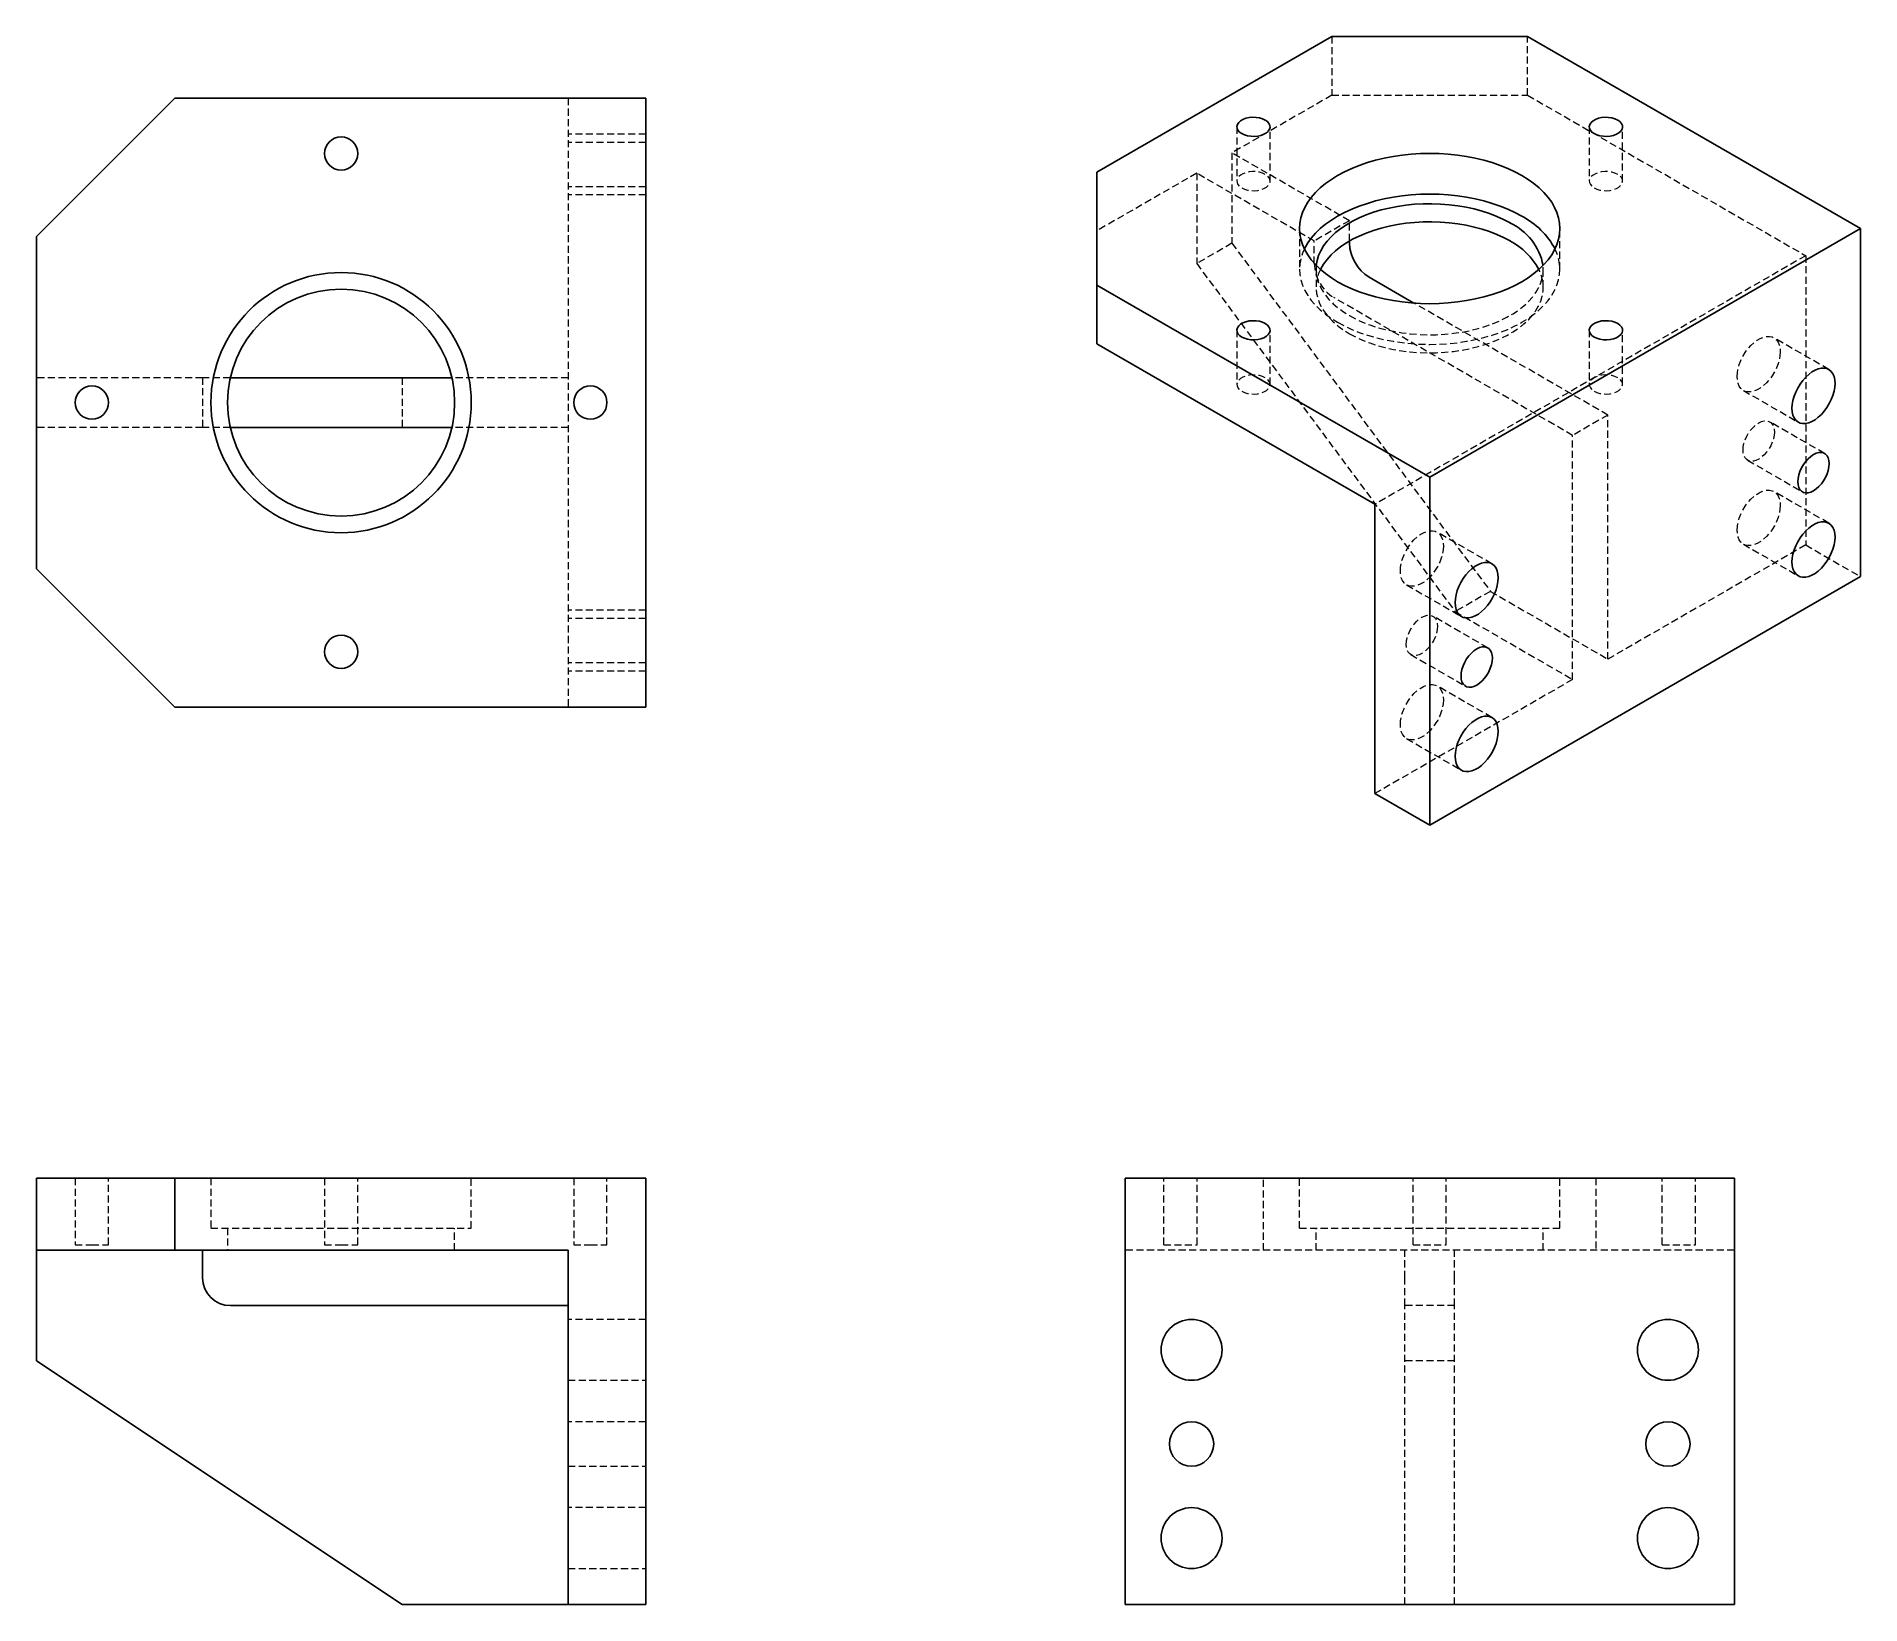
# Model space of a CAD drawing. Header units: millimetres. Extents: x 256 to 585, y 150 to 434.
import ezdxf

# ---------------------------------------------------------------- set-up
doc = ezdxf.new("R2010")
doc.units = ezdxf.units.MM
doc.linetypes.add('HIDDEN', pattern=[1.905, 1.27, -0.635])

msp = doc.modelspace()

# ---------------------------------------------------------------- linework, layer by layer
at = {"color": 7, "linetype": 'Continuous', "lineweight": 25}
for p, q in [((489.7, 433.51), (447.28, 409.02)), ((525.06, 433.51), (489.7, 433.51)), ((585.16, 398.82), (525.06, 433.51)), ((280.84, 422.38), (255.84, 397.38)), ((365.84, 422.38), (280.84, 422.38)), ((365.84, 422.38), (365.84, 312.38)), ((447.28, 409.02), (447.28, 388.61)), ((585.16, 398.82), (507.38, 353.91)), ((585.16, 335.94), (585.16, 398.82)), ((255.84, 397.38), (255.84, 337.38)), ((492.88, 396.16), (492.88, 396.57)), ((507.38, 353.91), (447.28, 388.61)), ((447.28, 388.61), (447.28, 378)), ((504.54, 385.35), (496.42, 390.04)), ((447.28, 378), (497.48, 349.01)), ((330.84, 371.88), (290.84, 371.88)), ((330.84, 362.88), (290.84, 362.88)), ((507.38, 291.04), (507.38, 353.91)), ((497.48, 349.01), (497.48, 296.76)), ((255.84, 337.38), (280.84, 312.38)), ((585.16, 335.94), (507.38, 291.04)), ((365.84, 312.38), (280.84, 312.38)), ((497.48, 296.76), (507.38, 291.04)), ((255.84, 214.28), (255.84, 227.28)), ((255.84, 227.28), (280.84, 227.28)), ((280.84, 227.28), (280.84, 214.28)), ((365.84, 227.28), (280.84, 227.28)), ((365.84, 150.28), (365.84, 227.28)), ((452.38, 150.28), (452.38, 227.28)), ((562.38, 227.28), (452.38, 227.28)), ((562.38, 150.28), (562.38, 227.28)), ((280.84, 214.28), (255.84, 214.28)), ((255.84, 214.28), (255.84, 194.28)), ((280.84, 214.28), (351.84, 214.28)), ((285.84, 209.28), (285.84, 214.28)), ((351.84, 214.28), (351.84, 150.28)), ((351.84, 204.28), (290.84, 204.28)), ((255.84, 194.28), (321.84, 150.28)), ((321.84, 150.28), (351.84, 150.28)), ((351.84, 150.28), (365.84, 150.28)), ((562.38, 150.28), (452.38, 150.28))]:
    msp.add_line(p, q, dxfattribs=at)
at = {"color": 7, "linetype": 'HIDDEN', "lineweight": 18}
for p, q in [((489.7, 433.51), (489.7, 422.9)), ((525.06, 422.9), (525.06, 433.51)), ((351.84, 422.38), (351.84, 312.38)), ((489.7, 422.9), (471.67, 412.49)), ((489.7, 422.9), (525.06, 422.9)), ((525.06, 422.9), (575.26, 393.92)), ((365.84, 415.88), (351.84, 415.88)), ((472.56, 417.19), (472.56, 407.39)), ((478.56, 407.39), (478.56, 417.19)), ((536.2, 417.19), (536.2, 407.39)), ((542.2, 407.39), (542.2, 417.19)), ((365.84, 414.38), (351.84, 414.38)), ((492.88, 400.24), (471.67, 412.49)), ((471.67, 412.49), (471.67, 396.16)), ((465.31, 408.82), (447.28, 398.41)), ((465.31, 408.82), (465.31, 392.49)), ((486.52, 396.57), (465.31, 408.82)), ((365.84, 406.38), (351.84, 406.38)), ((365.84, 404.88), (351.84, 404.88)), ((483.88, 398.82), (483.88, 391.47)), ((492.88, 400.24), (486.52, 396.57)), ((492.88, 396.57), (492.88, 400.24)), ((530.88, 391.47), (530.88, 398.82)), ((471.67, 396.16), (465.31, 392.49)), ((471.67, 396.16), (518.34, 333.29)), ((486.52, 392.49), (486.52, 396.57)), ((465.31, 392.49), (511.98, 329.62)), ((575.26, 393.92), (497.48, 349.01)), ((575.26, 393.92), (575.26, 341.66)), ((486.88, 391.47), (486.88, 388.2)), ((527.88, 388.2), (527.88, 391.47)), ((533.19, 361.46), (490.06, 386.36)), ((539.55, 365.14), (504.54, 385.35)), ((472.56, 380.45), (472.56, 370.65)), ((478.56, 370.65), (478.56, 380.45)), ((536.2, 380.45), (536.2, 370.65)), ((542.2, 370.65), (542.2, 380.45)), ((579.43, 373.37), (569.53, 379.08)), ((285.84, 371.88), (255.84, 371.88)), ((285.84, 371.88), (285.84, 362.88)), ((290.84, 371.88), (285.84, 371.88)), ((321.84, 371.88), (321.84, 362.88)), ((351.84, 371.88), (330.84, 371.88)), ((564.03, 369.56), (573.93, 363.84)), ((285.84, 362.88), (255.84, 362.88)), ((290.84, 362.88), (285.84, 362.88)), ((351.84, 362.88), (330.84, 362.88)), ((539.55, 365.14), (533.19, 361.46)), ((539.55, 321.04), (539.55, 365.14)), ((578.68, 358.19), (568.78, 363.9)), ((533.19, 317.37), (533.19, 361.46)), ((564.78, 356.98), (574.68, 351.26)), ((579.43, 345.61), (569.53, 351.32)), ((518.62, 338.26), (508.72, 343.98)), ((575.26, 341.66), (539.55, 321.04)), ((564.03, 341.79), (573.93, 336.08)), ((575.26, 341.66), (585.16, 335.94)), ((503.22, 334.45), (513.12, 328.74)), ((518.34, 333.29), (511.98, 329.62)), ((518.34, 333.29), (539.55, 321.04)), ((365.84, 329.88), (351.84, 329.88)), ((511.98, 329.62), (533.19, 317.37)), ((365.84, 328.38), (351.84, 328.38)), ((517.87, 323.08), (507.97, 328.8)), ((365.84, 320.38), (351.84, 320.38)), ((503.97, 321.87), (513.87, 316.15)), ((365.84, 318.88), (351.84, 318.88)), ((533.19, 317.37), (497.48, 296.76)), ((518.62, 310.5), (508.72, 316.22)), ((503.22, 306.69), (513.12, 300.97)), ((262.84, 227.28), (262.84, 215.28)), ((268.84, 215.28), (268.84, 227.28)), ((287.34, 227.28), (287.34, 218.28)), ((307.84, 227.28), (307.84, 215.28)), ((313.84, 215.28), (313.84, 227.28)), ((334.34, 218.28), (334.34, 227.28)), ((352.84, 227.28), (352.84, 215.28)), ((358.84, 215.28), (358.84, 227.28)), ((459.38, 215.28), (459.38, 227.28)), ((465.38, 215.28), (465.38, 227.28)), ((477.38, 214.28), (477.38, 227.28)), ((483.88, 218.28), (483.88, 227.28)), ((504.38, 215.28), (504.38, 227.28)), ((510.38, 215.28), (510.38, 227.28)), ((530.88, 218.28), (530.88, 227.28)), ((537.38, 227.28), (537.38, 214.28)), ((549.38, 215.28), (549.38, 227.28)), ((555.38, 215.28), (555.38, 227.28)), ((287.34, 218.28), (310.84, 218.28)), ((290.34, 218.28), (290.34, 214.28)), ((310.84, 218.28), (334.34, 218.28)), ((331.34, 214.28), (331.34, 218.28)), ((483.88, 218.28), (530.88, 218.28)), ((486.88, 214.28), (486.88, 218.28)), ((527.88, 214.28), (527.88, 218.28)), ((262.84, 215.28), (265.84, 215.28)), ((265.84, 215.28), (268.84, 215.28)), ((307.84, 215.28), (310.84, 215.28)), ((310.84, 215.28), (313.84, 215.28)), ((352.84, 215.28), (355.84, 215.28)), ((355.84, 215.28), (358.84, 215.28)), ((562.38, 214.28), (452.38, 214.28)), ((459.38, 215.28), (465.38, 215.28)), ((502.88, 209.28), (502.88, 214.28)), ((504.38, 215.28), (510.38, 215.28)), ((511.88, 209.28), (511.88, 214.28)), ((549.38, 215.28), (555.38, 215.28)), ((502.88, 204.28), (502.88, 209.28)), ((511.88, 204.28), (511.88, 209.28)), ((511.88, 204.28), (502.88, 204.28)), ((502.88, 150.28), (502.88, 204.28)), ((511.88, 150.28), (511.88, 204.28)), ((365.84, 201.78), (351.84, 201.78)), ((511.88, 194.28), (502.88, 194.28)), ((351.84, 190.78), (365.84, 190.78)), ((365.84, 183.28), (351.84, 183.28)), ((351.84, 175.28), (365.84, 175.28)), ((365.84, 167.78), (351.84, 167.78)), ((351.84, 156.78), (365.84, 156.78))]:
    msp.add_line(p, q, dxfattribs=at)
at = {"color": 7, "linetype": 'Continuous', "lineweight": 25, "flags": 128}
for points in [[(477.68, 418.41), (477.19, 418.64), (476.64, 418.8), (476.03, 418.9), (475.4, 418.92), (474.78, 418.86), (474.2, 418.73), (473.67, 418.53), (473.23, 418.28), (472.89, 417.97), (472.66, 417.63), (472.56, 417.28), (472.6, 416.92), (472.76, 416.57), (473.04, 416.24), (473.44, 415.96)], [(473.44, 415.96), (473.93, 415.73), (474.49, 415.57), (475.09, 415.48), (475.72, 415.46), (476.34, 415.51), (476.92, 415.64), (477.45, 415.84), (477.89, 416.1), (478.23, 416.4), (478.46, 416.74), (478.56, 417.1), (478.52, 417.46), (478.36, 417.81), (478.08, 418.13), (477.68, 418.41)], [(541.32, 418.41), (540.83, 418.64), (540.27, 418.8), (539.67, 418.9), (539.04, 418.92), (538.42, 418.86), (537.84, 418.73), (537.31, 418.53), (536.87, 418.28), (536.53, 417.97), (536.3, 417.63), (536.2, 417.28), (536.24, 416.92), (536.4, 416.57), (536.68, 416.24), (537.08, 415.96)], [(537.08, 415.96), (537.57, 415.73), (538.12, 415.57), (538.73, 415.48), (539.36, 415.46), (539.98, 415.51), (540.56, 415.64), (541.09, 415.84), (541.53, 416.1), (541.87, 416.4), (542.1, 416.74), (542.2, 417.1), (542.16, 417.46), (542, 417.81), (541.72, 418.13), (541.32, 418.41)], [(524, 408.41), (522.77, 409.07), (521.46, 409.68), (520.09, 410.23), (518.64, 410.72), (517.14, 411.16), (515.59, 411.53), (514, 411.83), (512.38, 412.07), (510.72, 412.24), (509.06, 412.35), (507.38, 412.38), (505.7, 412.35), (504.04, 412.24), (502.38, 412.07), (500.76, 411.83), (499.17, 411.53), (497.62, 411.16), (496.12, 410.72), (494.67, 410.23), (493.3, 409.68), (491.99, 409.07), (490.76, 408.41), (489.62, 407.7), (488.57, 406.95), (487.61, 406.15), (486.75, 405.32), (486, 404.45), (485.36, 403.56), (484.83, 402.64), (484.42, 401.7), (484.12, 400.75), (483.94, 399.78), (483.88, 398.82), (483.94, 397.85), (484.12, 396.89), (484.42, 395.93), (484.83, 394.99), (485.36, 394.08), (486, 393.18), (486.75, 392.32), (487.61, 391.48), (488.57, 390.69), (489.62, 389.93), (490.76, 389.22)], [(490.76, 389.22), (491.99, 388.56), (493.3, 387.96), (494.67, 387.4), (496.12, 386.91), (497.62, 386.48), (499.17, 386.11), (500.76, 385.8), (502.38, 385.56), (504.04, 385.39), (505.7, 385.29), (507.38, 385.25), (509.06, 385.29), (510.72, 385.39), (512.38, 385.56), (514, 385.8), (515.59, 386.11), (517.14, 386.48), (518.64, 386.91), (520.09, 387.4), (521.46, 387.96), (522.77, 388.56), (524, 389.22), (525.14, 389.93), (526.19, 390.69), (527.15, 391.48), (528.01, 392.32), (528.76, 393.18), (529.4, 394.08), (529.93, 394.99), (530.34, 395.93), (530.64, 396.89), (530.82, 397.85), (530.88, 398.82), (530.82, 399.78), (530.64, 400.75), (530.34, 401.7), (529.93, 402.64), (529.4, 403.56), (528.76, 404.45), (528.01, 405.32), (527.15, 406.15), (526.19, 406.95), (525.14, 407.7), (524, 408.41)], [(524, 401.06), (522.77, 401.72), (521.46, 402.33), (520.09, 402.88), (518.64, 403.37), (517.14, 403.81), (515.59, 404.18), (514, 404.48), (512.38, 404.72), (510.72, 404.9), (509.06, 405), (507.38, 405.03), (505.7, 405), (504.04, 404.9), (502.38, 404.72), (500.76, 404.48), (499.17, 404.18), (497.62, 403.81), (496.12, 403.37), (494.67, 402.88), (493.3, 402.33), (491.99, 401.72), (490.76, 401.06), (489.62, 400.35), (488.57, 399.6), (487.61, 398.8), (486.75, 397.97), (486, 397.1), (485.36, 396.21), (484.83, 395.29), (484.76, 395.14)], [(521.88, 399.84), (520.72, 400.45), (519.49, 401.02), (518.19, 401.52), (516.83, 401.97), (515.41, 402.36), (513.94, 402.68), (512.43, 402.94), (510.9, 403.13), (509.34, 403.25), (507.77, 403.3), (506.2, 403.28), (504.64, 403.2), (503.09, 403.04), (501.57, 402.82), (500.08, 402.53), (498.64, 402.17), (497.24, 401.75), (495.91, 401.28), (494.64, 400.74), (493.45, 400.15), (492.34, 399.51), (491.32, 398.82), (490.39, 398.09), (489.56, 397.32), (488.84, 396.51), (488.22, 395.68), (487.72, 394.82), (487.33, 393.94), (487.06, 393.05), (486.91, 392.15)], [(521.88, 396.57), (520.72, 397.19), (519.49, 397.75), (518.19, 398.26), (516.83, 398.7), (515.41, 399.09), (513.94, 399.41), (512.43, 399.67), (510.9, 399.86), (509.34, 399.98), (507.77, 400.03), (506.2, 400.02), (504.64, 399.93), (503.09, 399.77), (501.57, 399.55), (500.08, 399.26), (498.64, 398.91), (497.24, 398.49), (495.91, 398.01), (494.64, 397.47), (493.45, 396.88), (492.34, 396.24), (491.32, 395.56), (490.39, 394.82), (489.56, 394.05), (488.84, 393.25), (488.22, 392.41), (487.72, 391.56), (487.66, 391.44)], [(477.68, 381.67), (477.19, 381.9), (476.64, 382.06), (476.03, 382.16), (475.4, 382.18), (474.78, 382.12), (474.2, 381.99), (473.67, 381.79), (473.23, 381.54), (472.89, 381.23), (472.66, 380.9), (472.56, 380.54), (472.6, 380.18), (472.76, 379.83), (473.04, 379.5), (473.44, 379.22)], [(541.32, 381.67), (540.83, 381.9), (540.27, 382.06), (539.67, 382.16), (539.04, 382.18), (538.42, 382.12), (537.84, 381.99), (537.31, 381.79), (536.87, 381.54), (536.53, 381.23), (536.3, 380.9), (536.2, 380.54), (536.24, 380.18), (536.4, 379.83), (536.68, 379.5), (537.08, 379.22)], [(473.44, 379.22), (473.93, 379), (474.49, 378.83), (475.09, 378.74), (475.72, 378.72), (476.34, 378.77), (476.92, 378.9), (477.45, 379.1), (477.89, 379.36), (478.23, 379.66), (478.46, 380), (478.56, 380.36), (478.52, 380.72), (478.36, 381.07), (478.08, 381.39), (477.68, 381.67)], [(537.08, 379.22), (537.57, 379), (538.12, 378.83), (538.73, 378.74), (539.36, 378.72), (539.98, 378.77), (540.56, 378.9), (541.09, 379.1), (541.53, 379.36), (541.87, 379.66), (542.1, 380), (542.2, 380.36), (542.16, 380.72), (542, 381.07), (541.72, 381.39), (541.32, 381.67)], [(572.79, 366.36), (572.83, 367.05), (572.96, 367.78), (573.17, 368.53), (573.46, 369.28), (573.83, 370.01), (574.25, 370.72), (574.73, 371.37), (575.26, 371.97), (575.81, 372.48), (576.39, 372.92), (576.97, 373.25), (577.54, 373.48), (578.1, 373.61), (578.62, 373.62), (579.1, 373.52), (579.53, 373.31), (579.89, 372.99), (580.18, 372.58), (580.39, 372.07), (580.52, 371.49), (580.57, 370.85)], [(580.57, 370.85), (580.52, 370.16), (580.39, 369.43), (580.18, 368.68), (579.89, 367.93), (579.53, 367.2), (579.1, 366.49), (578.62, 365.84), (578.1, 365.25), (577.54, 364.73), (576.97, 364.29), (576.39, 363.96), (575.81, 363.73), (575.26, 363.6), (574.73, 363.59), (574.25, 363.69), (573.83, 363.91), (573.46, 364.22), (573.17, 364.63), (572.96, 365.14), (572.83, 365.72), (572.79, 366.36)], [(573.85, 353.09), (573.89, 353.68), (574.02, 354.31), (574.23, 354.94), (574.51, 355.57), (574.86, 356.18), (575.26, 356.74), (575.71, 357.24), (576.19, 357.66), (576.68, 357.99), (577.17, 358.22), (577.64, 358.35), (578.09, 358.37), (578.49, 358.28), (578.84, 358.07), (579.13, 357.77), (579.33, 357.38), (579.46, 356.9), (579.5, 356.36)], [(579.5, 356.36), (579.46, 355.77), (579.33, 355.14), (579.13, 354.51), (578.84, 353.88), (578.49, 353.27), (578.09, 352.71), (577.64, 352.21), (577.17, 351.79), (576.68, 351.46), (576.19, 351.22), (575.71, 351.1), (575.26, 351.08), (574.86, 351.17), (574.51, 351.37), (574.23, 351.68), (574.02, 352.07), (573.89, 352.55), (573.85, 353.09)], [(572.79, 338.6), (572.83, 339.29), (572.96, 340.02), (573.17, 340.77), (573.46, 341.52), (573.83, 342.25), (574.25, 342.95), (574.73, 343.61), (575.26, 344.2), (575.81, 344.72), (576.39, 345.15), (576.97, 345.49), (577.54, 345.72), (578.1, 345.84), (578.62, 345.86), (579.1, 345.75), (579.53, 345.54), (579.89, 345.23), (580.18, 344.81), (580.39, 344.31), (580.52, 343.73), (580.57, 343.09)], [(580.57, 343.09), (580.52, 342.39), (580.39, 341.66), (580.18, 340.92), (579.89, 340.17), (579.53, 339.43), (579.1, 338.73), (578.62, 338.08), (578.1, 337.48), (577.54, 336.96), (576.97, 336.53), (576.39, 336.2), (575.81, 335.97), (575.26, 335.84), (574.73, 335.83), (574.25, 335.93), (573.83, 336.14), (573.46, 336.46), (573.17, 336.87), (572.96, 337.37), (572.83, 337.95), (572.79, 338.6)], [(511.98, 331.25), (512.02, 331.95), (512.15, 332.68), (512.36, 333.43), (512.65, 334.17), (513.01, 334.91), (513.44, 335.61), (513.92, 336.27), (514.44, 336.86), (515, 337.38), (515.57, 337.81), (516.16, 338.15), (516.73, 338.38), (517.29, 338.5), (517.81, 338.51), (518.29, 338.41), (518.72, 338.2), (519.08, 337.88), (519.37, 337.47), (519.58, 336.97), (519.71, 336.39), (519.75, 335.75)], [(519.75, 335.75), (519.71, 335.05), (519.58, 334.32), (519.37, 333.57), (519.08, 332.83), (518.72, 332.09), (518.29, 331.39), (517.81, 330.73), (517.29, 330.14), (516.73, 329.62), (516.16, 329.19), (515.57, 328.85), (515, 328.62), (514.44, 328.5), (513.92, 328.49), (513.44, 328.59), (513.01, 328.8), (512.65, 329.12), (512.36, 329.53), (512.15, 330.03), (512.02, 330.61), (511.98, 331.25)], [(513.04, 317.99), (513.08, 318.58), (513.21, 319.2), (513.42, 319.84), (513.7, 320.47), (514.05, 321.07), (514.45, 321.63), (514.9, 322.13), (515.37, 322.55), (515.87, 322.89), (516.36, 323.12), (516.83, 323.25), (517.28, 323.26), (517.68, 323.17), (518.03, 322.97), (518.31, 322.67), (518.52, 322.27), (518.65, 321.79), (518.69, 321.25)], [(518.69, 321.25), (518.65, 320.66), (518.52, 320.04), (518.31, 319.4), (518.03, 318.77), (517.68, 318.17), (517.28, 317.61), (516.83, 317.11), (516.36, 316.69), (515.87, 316.35), (515.37, 316.12), (514.9, 315.99), (514.45, 315.97), (514.05, 316.07), (513.7, 316.27), (513.42, 316.57), (513.21, 316.97), (513.08, 317.44), (513.04, 317.99)], [(511.98, 303.49), (512.02, 304.19), (512.15, 304.92), (512.36, 305.66), (512.65, 306.41), (513.01, 307.15), (513.44, 307.85), (513.92, 308.5), (514.44, 309.1), (515, 309.62), (515.57, 310.05), (516.16, 310.38), (516.73, 310.62), (517.29, 310.74), (517.81, 310.75), (518.29, 310.65), (518.72, 310.44), (519.08, 310.12), (519.37, 309.71), (519.58, 309.21), (519.71, 308.63), (519.75, 307.98)], [(519.75, 307.98), (519.71, 307.29), (519.58, 306.56), (519.37, 305.81), (519.08, 305.06), (518.72, 304.33), (518.29, 303.63), (517.81, 302.97), (517.29, 302.38), (516.73, 301.86), (516.16, 301.43), (515.57, 301.09), (515, 300.86), (514.44, 300.74), (513.92, 300.73), (513.44, 300.83), (513.01, 301.04), (512.65, 301.35), (512.36, 301.77), (512.15, 302.27), (512.02, 302.85), (511.98, 303.49)]]:
    msp.add_lwpolyline(points, dxfattribs=at)
at = {"color": 7, "linetype": 'HIDDEN', "lineweight": 18, "flags": 128}
for points in [[(477.68, 408.61), (477.19, 408.84), (476.64, 409), (476.03, 409.1), (475.4, 409.12), (474.78, 409.06), (474.2, 408.93), (473.67, 408.73), (473.23, 408.48), (472.89, 408.17), (472.66, 407.84), (472.56, 407.48), (472.6, 407.12), (472.76, 406.77), (473.04, 406.44), (473.44, 406.16)], [(473.44, 406.16), (473.93, 405.94), (474.49, 405.77), (475.09, 405.68), (475.72, 405.66), (476.34, 405.71), (476.92, 405.84), (477.45, 406.04), (477.89, 406.3), (478.23, 406.6), (478.46, 406.94), (478.56, 407.3), (478.52, 407.66), (478.36, 408.01), (478.08, 408.33), (477.68, 408.61)], [(541.32, 408.61), (540.83, 408.84), (540.27, 409), (539.67, 409.1), (539.04, 409.12), (538.42, 409.06), (537.84, 408.93), (537.31, 408.73), (536.87, 408.48), (536.53, 408.17), (536.3, 407.84), (536.2, 407.48), (536.24, 407.12), (536.4, 406.77), (536.68, 406.44), (537.08, 406.16)], [(537.08, 406.16), (537.57, 405.94), (538.12, 405.77), (538.73, 405.68), (539.36, 405.66), (539.98, 405.71), (540.56, 405.84), (541.09, 406.04), (541.53, 406.3), (541.87, 406.6), (542.1, 406.94), (542.2, 407.3), (542.16, 407.66), (542, 408.01), (541.72, 408.33), (541.32, 408.61)], [(484.76, 395.14), (484.42, 394.35), (484.12, 393.4), (483.94, 392.44), (483.88, 391.47), (483.94, 390.5), (484.12, 389.54), (484.42, 388.58), (484.83, 387.65), (485.36, 386.73), (486, 385.83), (486.75, 384.97), (487.61, 384.13), (488.57, 383.34), (489.62, 382.58), (490.76, 381.88)], [(486.91, 392.15), (486.91, 392.15), (486.88, 391.24), (486.97, 390.34), (487.18, 389.44), (487.51, 388.55), (487.96, 387.68), (488.52, 386.83), (489.19, 386.01), (489.96, 385.23), (490.84, 384.48), (491.82, 383.76), (492.88, 383.1)], [(490.76, 381.88), (491.99, 381.22), (493.3, 380.61), (494.67, 380.06), (496.12, 379.56), (497.62, 379.13), (499.17, 378.76), (500.76, 378.45), (502.38, 378.21), (504.04, 378.04), (505.7, 377.94), (507.38, 377.9), (509.06, 377.94), (510.72, 378.04), (512.38, 378.21), (514, 378.45), (515.59, 378.76), (517.14, 379.13), (518.64, 379.56), (520.09, 380.06), (521.46, 380.61), (522.77, 381.22), (524, 381.88), (525.14, 382.58), (526.19, 383.34), (527.15, 384.13), (528.01, 384.97), (528.76, 385.83), (529.4, 386.73), (529.93, 387.65), (530.34, 388.58), (530.64, 389.54), (530.82, 390.5), (530.88, 391.47), (530.82, 392.44), (530.64, 393.4), (530.34, 394.35), (530, 395.14)], [(492.88, 383.1), (494.04, 382.48), (495.27, 381.92), (496.57, 381.41), (497.93, 380.96), (499.35, 380.58), (500.82, 380.26), (502.33, 380), (503.86, 379.81), (505.42, 379.69), (506.99, 379.64), (508.56, 379.65), (510.12, 379.74), (511.67, 379.9), (513.19, 380.12), (514.68, 380.41), (516.12, 380.76), (517.52, 381.18), (518.85, 381.66), (520.12, 382.2), (521.31, 382.79), (522.42, 383.43), (523.44, 384.11), (524.37, 384.85), (525.2, 385.62), (525.92, 386.42), (526.54, 387.26), (527.04, 388.11), (527.43, 388.99), (527.7, 389.89), (527.85, 390.79), (527.88, 391.69), (527.85, 392.15)], [(487.66, 391.44), (487.33, 390.68), (487.06, 389.78), (486.91, 388.88), (486.88, 387.98), (486.97, 387.07), (487.18, 386.17), (487.51, 385.29), (487.96, 384.42), (488.52, 383.57), (489.19, 382.75), (489.96, 381.96), (490.84, 381.21), (491.82, 380.5), (492.88, 379.83)], [(492.88, 379.83), (494.04, 379.22), (495.27, 378.65), (496.57, 378.15), (497.93, 377.7), (499.35, 377.31), (500.82, 376.99), (502.33, 376.73), (503.86, 376.54), (505.42, 376.42), (506.99, 376.37), (508.56, 376.39), (510.12, 376.47), (511.67, 376.63), (513.19, 376.85), (514.68, 377.14), (516.12, 377.5), (517.52, 377.92), (518.85, 378.39), (520.12, 378.93), (521.31, 379.52), (522.42, 380.16), (523.44, 380.85), (524.37, 381.58), (525.2, 382.35), (525.92, 383.15), (526.54, 383.99), (527.04, 384.85), (527.43, 385.73), (527.7, 386.62), (527.85, 387.52), (527.88, 388.43), (527.79, 389.33), (527.58, 390.23), (527.25, 391.12), (527.1, 391.44)], [(562.89, 372.08), (562.93, 372.77), (563.06, 373.5), (563.27, 374.25), (563.56, 375), (563.93, 375.73), (564.35, 376.43), (564.83, 377.09), (565.36, 377.68), (565.91, 378.2), (566.49, 378.63), (567.07, 378.97), (567.64, 379.2), (568.2, 379.32), (568.72, 379.33), (569.2, 379.23), (569.63, 379.02), (569.99, 378.71), (570.28, 378.29), (570.49, 377.79), (570.62, 377.21), (570.67, 376.57)], [(570.67, 376.57), (570.62, 375.87), (570.49, 375.14), (570.28, 374.39), (569.99, 373.65), (569.63, 372.91), (569.2, 372.21), (568.72, 371.55), (568.2, 370.96), (567.64, 370.44), (567.07, 370.01), (566.49, 369.67), (565.91, 369.44), (565.36, 369.32), (564.83, 369.31), (564.35, 369.41), (563.93, 369.62), (563.56, 369.94), (563.27, 370.35), (563.06, 370.85), (562.93, 371.43), (562.89, 372.08)], [(477.68, 371.87), (477.19, 372.1), (476.64, 372.27), (476.03, 372.36), (475.4, 372.38), (474.78, 372.32), (474.2, 372.19), (473.67, 372), (473.23, 371.74), (472.89, 371.44), (472.66, 371.1), (472.56, 370.74), (472.6, 370.38), (472.76, 370.03), (473.04, 369.71), (473.44, 369.42)], [(541.32, 371.87), (540.83, 372.1), (540.27, 372.27), (539.67, 372.36), (539.04, 372.38), (538.42, 372.32), (537.84, 372.19), (537.31, 372), (536.87, 371.74), (536.53, 371.44), (536.3, 371.1), (536.2, 370.74), (536.24, 370.38), (536.4, 370.03), (536.68, 369.71), (537.08, 369.42)], [(473.44, 369.42), (473.93, 369.2), (474.49, 369.03), (475.09, 368.94), (475.72, 368.92), (476.34, 368.98), (476.92, 369.11), (477.45, 369.3), (477.89, 369.56), (478.23, 369.86), (478.46, 370.2), (478.56, 370.56), (478.52, 370.92), (478.36, 371.27), (478.08, 371.59), (477.68, 371.87)], [(537.08, 369.42), (537.57, 369.2), (538.12, 369.03), (538.73, 368.94), (539.36, 368.92), (539.98, 368.98), (540.56, 369.11), (541.09, 369.3), (541.53, 369.56), (541.87, 369.86), (542.1, 370.2), (542.2, 370.56), (542.16, 370.92), (542, 371.27), (541.72, 371.59), (541.32, 371.87)], [(563.95, 358.81), (563.99, 359.4), (564.12, 360.02), (564.33, 360.66), (564.61, 361.29), (564.96, 361.89), (565.36, 362.45), (565.81, 362.95), (566.29, 363.37), (566.78, 363.71), (567.27, 363.94), (567.74, 364.07), (568.19, 364.08), (568.6, 363.99), (568.94, 363.79), (569.23, 363.49), (569.43, 363.09), (569.56, 362.61), (569.61, 362.07)], [(569.61, 362.07), (569.56, 361.48), (569.43, 360.86), (569.23, 360.22), (568.94, 359.59), (568.6, 358.99), (568.19, 358.43), (567.74, 357.93), (567.27, 357.51), (566.78, 357.17), (566.29, 356.94), (565.81, 356.81), (565.36, 356.79), (564.96, 356.89), (564.61, 357.09), (564.33, 357.39), (564.12, 357.79), (563.99, 358.26), (563.95, 358.81)], [(562.89, 344.31), (562.93, 345.01), (563.06, 345.74), (563.27, 346.48), (563.56, 347.23), (563.93, 347.97), (564.35, 348.67), (564.83, 349.32), (565.36, 349.92), (565.91, 350.44), (566.49, 350.87), (567.07, 351.2), (567.64, 351.44), (568.2, 351.56), (568.72, 351.57), (569.2, 351.47), (569.63, 351.26), (569.99, 350.94), (570.28, 350.53), (570.49, 350.03), (570.62, 349.45), (570.67, 348.8)], [(570.67, 348.8), (570.62, 348.11), (570.49, 347.38), (570.28, 346.63), (569.99, 345.88), (569.63, 345.15), (569.2, 344.45), (568.72, 343.79), (568.2, 343.2), (567.64, 342.68), (567.07, 342.25), (566.49, 341.91), (565.91, 341.68), (565.36, 341.56), (564.83, 341.55), (564.35, 341.65), (563.93, 341.86), (563.56, 342.17), (563.27, 342.59), (563.06, 343.09), (562.93, 343.67), (562.89, 344.31)], [(502.08, 336.97), (502.12, 337.66), (502.25, 338.39), (502.46, 339.14), (502.75, 339.89), (503.11, 340.62), (503.54, 341.33), (504.02, 341.98), (504.54, 342.58), (505.1, 343.09), (505.68, 343.53), (506.26, 343.86), (506.83, 344.09), (507.39, 344.22), (507.91, 344.23), (508.39, 344.13), (508.82, 343.92), (509.18, 343.6), (509.47, 343.19), (509.68, 342.68), (509.81, 342.1), (509.85, 341.46)], [(509.85, 341.46), (509.81, 340.77), (509.68, 340.04), (509.47, 339.29), (509.18, 338.54), (508.82, 337.81), (508.39, 337.1), (507.91, 336.45), (507.39, 335.85), (506.83, 335.34), (506.26, 334.9), (505.68, 334.57), (505.1, 334.34), (504.54, 334.21), (504.02, 334.2), (503.54, 334.3), (503.11, 334.51), (502.75, 334.83), (502.46, 335.24), (502.25, 335.75), (502.12, 336.33), (502.08, 336.97)], [(503.14, 323.7), (503.18, 324.29), (503.31, 324.92), (503.52, 325.55), (503.8, 326.18), (504.15, 326.79), (504.55, 327.35), (505, 327.84), (505.47, 328.27), (505.97, 328.6), (506.46, 328.83), (506.93, 328.96), (507.38, 328.98), (507.78, 328.89), (508.13, 328.68), (508.42, 328.38), (508.62, 327.99), (508.75, 327.51), (508.79, 326.97)], [(508.79, 326.97), (508.75, 326.37), (508.62, 325.75), (508.42, 325.11), (508.13, 324.49), (507.78, 323.88), (507.38, 323.32), (506.93, 322.82), (506.46, 322.4), (505.97, 322.07), (505.47, 321.83), (505, 321.71), (504.55, 321.69), (504.15, 321.78), (503.8, 321.98), (503.52, 322.29), (503.31, 322.68), (503.18, 323.16), (503.14, 323.7)], [(502.08, 309.21), (502.12, 309.9), (502.25, 310.63), (502.46, 311.38), (502.75, 312.13), (503.11, 312.86), (503.54, 313.56), (504.02, 314.22), (504.54, 314.81), (505.1, 315.33), (505.68, 315.76), (506.26, 316.1), (506.83, 316.33), (507.39, 316.45), (507.91, 316.46), (508.39, 316.36), (508.82, 316.15), (509.18, 315.84), (509.47, 315.42), (509.68, 314.92), (509.81, 314.34), (509.85, 313.7)], [(509.85, 313.7), (509.81, 313), (509.68, 312.27), (509.47, 311.53), (509.18, 310.78), (508.82, 310.04), (508.39, 309.34), (507.91, 308.69), (507.39, 308.09), (506.83, 307.57), (506.26, 307.14), (505.68, 306.81), (505.1, 306.57), (504.54, 306.45), (504.02, 306.44), (503.54, 306.54), (503.11, 306.75), (502.75, 307.07), (502.46, 307.48), (502.25, 307.98), (502.12, 308.56), (502.08, 309.21)]]:
    msp.add_lwpolyline(points, dxfattribs=at)
at = {"color": 7, "linetype": 'Continuous', "lineweight": 25}
for centre, radius, start, end in [((310.84, 412.38), 3, 90, 270), ((310.84, 412.38), 3, 270, 90), ((517.37, 390.17), 10.66, 10.6743, 64.9986), ((517.38, 388.34), 14.34, 28.3164, 62.5124), ((500.51, 396.48), 7.63, 182.3869, 237.6131), ((515.8, 385.17), 12.92, 29.0357, 61.9664), ((310.84, 367.38), 23.5, 90, 270), ((310.84, 367.38), 23.5, 270, 90), ((310.84, 367.38), 20.5, 90, 270), ((310.84, 367.38), 20.5, 270, 90), ((265.84, 367.38), 3, 90, 270), ((265.84, 367.38), 3, 270, 90), ((355.84, 367.38), 3, 90, 270), ((355.84, 367.38), 3, 270, 90), ((310.84, 322.38), 3, 90, 270), ((310.84, 322.38), 3, 270, 90), ((290.84, 209.28), 5, 180, 270), ((464.38, 196.28), 5.5, 0, 180), ((550.38, 196.28), 5.5, 0, 180), ((464.38, 196.28), 5.5, 180, 0), ((550.38, 196.28), 5.5, 180, 0), ((464.38, 179.28), 4, 0, 180), ((550.38, 179.28), 4, 0, 180), ((464.38, 179.28), 4, 180, 0), ((550.38, 179.28), 4, 180, 0), ((464.38, 162.28), 5.5, 0, 180), ((550.38, 162.28), 5.5, 0, 180), ((464.38, 162.28), 5.5, 180, 0), ((550.38, 162.28), 5.5, 180, 0)]:
    msp.add_arc(centre, radius, start, end, dxfattribs=at)
at = {"color": 7, "linetype": 'HIDDEN', "lineweight": 18}
msp.add_arc((494.14, 392.8), 7.63, 182.3869, 237.6131, dxfattribs=at)

doc.saveas('drawing.dxf')
